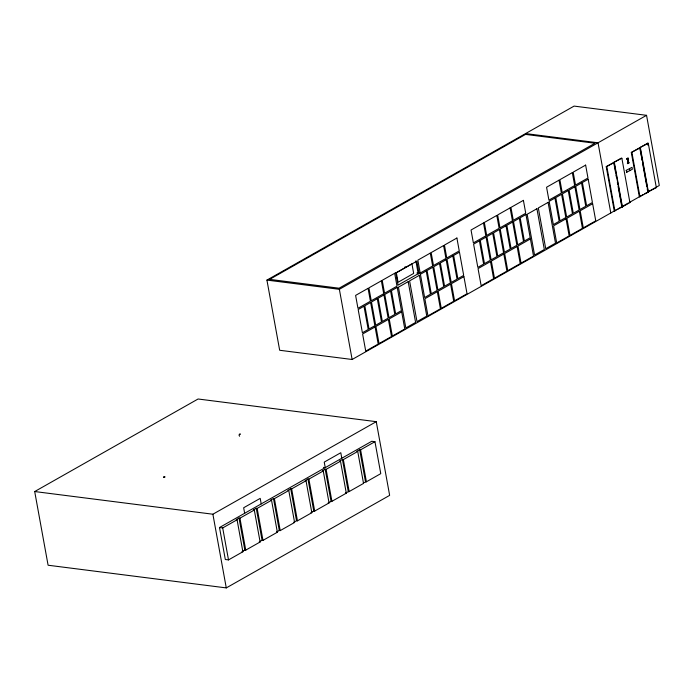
<?xml version="1.0" encoding="UTF-8"?>
<svg xmlns="http://www.w3.org/2000/svg" width="694" height="694" viewBox="0 0 694 694"><rect width="100%" height="100%" fill="white"/><g stroke="black" fill="none" stroke-linecap="round" stroke-linejoin="round"><path stroke-width="1.04" d="M239.248 434.253C242.692 433.611 237.339 434.305 239.603 436.24M616.081 209.978L352.127 359.492L279.673 350.27L266.921 280.09L574.094 106.095L646.548 115.317L659.3 185.498L648.682 191.509M266.921 280.09L339.366 289.311L646.548 115.317M396.326 272.664L411.932 263.824L413.685 273.419L398.07 282.258L396.326 272.664L395.667 272.577M614.242 163.576L613.617 163.489L613.453 162.587L614.077 162.665L622.136 206.986L614.277 211.002L606.226 166.681L621.234 158.171L621.867 158.258L629.918 202.579L622.414 206.829L621.789 206.751L618.128 186.634M648.153 192.247L639.348 196.801L631.297 152.48L647.649 143.216L648.274 143.294L656.333 187.614L647.528 192.169L648.153 192.247L640.102 147.926L639.469 147.848M606.226 166.681L614.077 162.665M615.63 172.867L613.73 162.431L621.867 158.258M631.297 152.48L640.102 147.926M641.282 156.133L639.747 147.692L648.274 143.294M418.994 273.28L398.052 285.139L395.858 273.046L416.799 261.187L418.994 273.28L416.842 273.002M418.256 274L419.913 273.063M34.7 491.543L198.076 398.998L376.261 421.674L389.646 495.369L226.279 587.905L48.094 565.228L34.7 491.543L212.885 514.219L376.261 421.674M626.552 158.683L628.278 157.998L627.523 158.692M626.647 159.186L627.489 158.995L628.2 162.917L627.359 163.107M628.235 162.604L629.076 162.413L629.172 162.917L627.445 163.611M626.04 170.446L632.017 167.332L632.364 169.249L626.387 172.364M617.894 208.955L628.356 203.03M642.982 194.745L629.293 202.492L629.918 202.579M644.795 193.713L646.617 192.68M242.883 551.756L241.972 551.643L244.835 550.021L245.745 550.134L260.12 541.997L254.308 510.029L239.933 518.175L239.022 518.054L236.168 519.676L237.079 519.789L242.883 551.756L228.508 559.902L225.316 559.494L219.504 527.527L371.767 441.28L374.96 441.688L380.772 473.646L366.397 481.792L363.344 482.894M260.12 541.997L259.209 541.875L262.072 540.262L262.974 540.374L277.357 532.229L271.545 500.27L257.17 508.407L256.26 508.294L253.397 509.916L254.308 510.029M277.357 532.229L276.446 532.116L279.3 530.494L280.211 530.606L294.594 522.469L288.782 490.502L274.408 498.648L273.497 498.535L270.634 500.148L271.545 500.27M294.594 522.469L293.683 522.348L296.538 520.734L297.448 520.847L311.832 512.701L306.019 480.742L291.645 488.88L290.734 488.767L287.871 490.389L288.782 490.502M311.832 512.701L310.921 512.588L313.775 510.966L314.686 511.088L329.06 502.942L323.257 470.974L308.873 479.12L307.963 479.007L305.108 480.621L306.019 480.742M328.869 502.421L331.923 501.32L346.297 493.174L340.494 461.215L326.111 469.361L325.2 469.239L322.346 470.862L323.257 470.974M346.106 492.653L349.16 491.56L363.535 483.414L357.731 451.447L343.348 459.593L342.437 459.48L339.583 461.094L340.494 461.215M374.96 441.688L360.585 449.833L359.674 449.712L356.82 451.334L357.731 451.447M219.504 527.527L222.696 527.934L237.079 519.789M525.592 133.569L598.037 142.791L610.798 212.971M655.7 187.536L656.333 187.614M621.503 206.907L622.136 206.986M404.888 266.938L406.328 267.121M419.471 272.959L418.031 272.777L415.871 260.866M323.447 467.409L325.243 467.635L324.237 462.109L340.797 452.731L341.795 458.257M345.386 493.061L346.297 493.174M328.158 502.82L329.06 502.942M647.649 143.216L648.031 145.324M640.38 147.77L648.43 192.091M641.664 158.241L642.054 160.349M642.436 162.465L646.843 186.738M647.224 188.846L647.615 190.954M631.922 152.559L639.981 196.879M627.94 158.744L628.651 162.656M627.619 158.362L628.512 163.29M629.51 168.755L629.857 170.672M626.968 158.735L627.055 159.238M627.766 163.159L627.862 163.663M626.43 170.498L626.777 172.416M614.364 162.509L622.414 206.829M616.012 174.983L616.393 177.1M617.356 182.392L617.747 184.509M606.851 166.76L614.91 211.08M339.366 289.311L352.127 359.492M360.585 449.833L366.397 481.792M359.674 449.712L365.486 481.679M343.348 459.593L349.16 491.56M342.437 459.48L348.249 491.439M326.111 469.361L331.923 501.32M325.2 469.239L331.012 501.207M308.873 479.12L314.686 511.088M307.963 479.007L313.775 510.966M291.645 488.88L297.448 520.847M290.734 488.767L296.538 520.734M274.408 498.648L280.211 530.606M273.497 498.535L279.3 530.494M261.213 503.905L260.207 498.379L243.655 507.756L244.652 513.282M257.17 508.407L262.974 540.374M256.26 508.294L262.072 540.262M239.933 518.175L245.745 550.134M239.022 518.054L244.835 550.021M222.696 527.934L228.508 559.902M212.885 514.219L226.279 587.905M163.515 477.108L164.894 476.943L163.515 477.108M525.549 134.402L269.628 279.37L339.088 288.21L595.01 143.242L525.549 134.402M368.072 288.34L355.606 295.401L357.948 308.301L370.414 301.248L368.072 288.34M381.37 280.81L368.904 287.863L371.247 300.771L383.713 293.709L381.37 280.81M394.669 273.271L382.203 280.333L384.554 293.241L397.011 286.18L394.669 273.271M430.297 253.093L417.84 260.146L420.182 273.054L432.648 265.993L430.297 253.093M443.596 245.555L431.139 252.616L433.481 265.524L445.947 258.463L443.596 245.555M456.895 238.025L444.438 245.086L446.78 257.986L459.246 250.924L456.895 238.025M483.501 222.956L471.035 230.018L473.377 242.917L485.843 235.865L483.501 222.956M496.8 215.426L484.334 222.479L486.676 235.387L499.142 228.326L496.8 215.426M510.099 207.888L497.633 214.949L499.984 227.858L512.441 220.796L510.099 207.888M523.397 200.358L510.931 207.419L513.282 220.319L525.74 213.266L523.397 200.358M559.026 180.171L546.568 187.233L548.911 200.132L561.377 193.079L559.026 180.171M572.324 172.641L559.867 179.703L562.209 192.602L574.675 185.541L572.324 172.641M585.632 165.103L573.166 172.164L575.508 185.072L587.974 178.011L585.632 165.103M363.986 306.236L358.173 309.524L362.398 332.764L368.21 329.477L363.986 306.236M370.639 302.471L364.827 305.759L369.043 328.999L374.855 325.712L370.639 302.471M377.284 298.706L371.472 301.994L375.697 325.234L381.509 321.938L377.284 298.706M383.938 294.933L378.126 298.229L382.342 321.469L388.154 318.173L383.938 294.933M390.583 291.168L384.771 294.464L388.996 317.696L394.808 314.408L390.583 291.168M397.237 287.403L391.425 290.691L395.649 313.931L401.453 310.643L397.237 287.403M426.22 270.981L420.408 274.277L424.633 297.518L430.445 294.221L426.22 270.981M432.865 267.216L427.053 270.513L431.278 293.753L437.09 290.456L432.865 267.216M439.519 263.451L433.707 266.739L437.931 289.979L443.744 286.691L439.519 263.451M446.164 259.686L440.352 262.974L444.576 286.214L450.389 282.926L446.164 259.686M452.818 255.921L447.005 259.209L451.23 282.449L457.042 279.153L452.818 255.921M459.463 252.148L453.65 255.444L457.875 278.684L463.687 275.388L459.463 252.148M479.415 240.853L473.603 244.141L477.828 267.381L483.64 264.093L479.415 240.853M486.069 237.088L480.257 240.376L484.473 263.616L490.285 260.319L486.069 237.088M492.714 233.314L486.902 236.611L491.126 259.851L496.939 256.554L492.714 233.314M499.368 229.549L493.555 232.846L497.772 256.086L503.584 252.79L499.368 229.549M506.013 225.784L500.201 229.081L504.425 252.312L510.237 249.025L506.013 225.784M512.666 222.019L506.854 225.307L511.07 248.547L516.883 245.26L512.666 222.019M519.312 218.254L513.499 221.542L517.724 244.782L523.536 241.495L519.312 218.254M525.965 214.489L520.153 217.777L524.378 241.018L530.19 237.721L525.965 214.489M554.948 198.068L549.136 201.355L553.361 224.596L559.173 221.308L554.948 198.068M561.593 194.303L555.781 197.59L560.006 220.831L565.818 217.543L561.593 194.303M568.247 190.538L562.435 193.826L566.66 217.066L572.472 213.769L568.247 190.538M574.892 186.764L569.08 190.061L573.305 213.301L579.117 210.004L574.892 186.764M581.546 182.999L575.734 186.296L579.958 209.536L585.771 206.239L581.546 182.999M588.191 179.234L582.387 182.522L586.604 205.762L592.416 202.475L588.191 179.234M408.193 281.643L398.425 287.177L405.834 327.95L415.602 322.415L408.193 281.643M419.367 275.318L409.59 280.853L416.999 321.626L426.775 316.091L419.367 275.318M536.922 208.729L527.154 214.264L534.562 255.028L544.33 249.493L536.922 208.729M548.095 202.396L538.318 207.931L545.727 248.704L555.504 243.169L548.095 202.396M375.081 326.935L362.615 333.988L365.729 351.112L378.195 344.051L375.081 326.935M388.38 319.396L375.922 326.458L379.028 343.582L391.494 336.521L388.38 319.396M401.679 311.866L389.221 318.919L392.327 336.043L404.793 328.991L401.679 311.866M437.315 291.68L424.849 298.741L427.964 315.865L440.43 308.804L437.315 291.68M450.614 284.15L438.148 291.202L441.263 308.327L453.729 301.274L450.614 284.15M463.913 276.611L451.447 283.673L454.561 300.797L467.027 293.736L463.913 276.611M490.511 261.543L478.045 268.604L481.159 285.728L493.625 278.667L490.511 261.543M503.809 254.013L491.352 261.074L494.458 278.199L506.924 271.137L503.809 254.013M517.108 246.483L504.651 253.536L507.756 270.66L520.222 263.607L517.108 246.483M530.407 238.944L517.95 246.006L521.055 263.13L533.521 256.069L530.407 238.944M566.044 218.766L553.578 225.819L556.692 242.943L569.158 235.882L566.044 218.766M579.343 211.228L566.877 218.289L569.991 235.413L582.457 228.352L579.343 211.228M592.641 203.698L580.175 210.759L583.29 227.875L595.756 220.822L592.641 203.698"/></g></svg>
